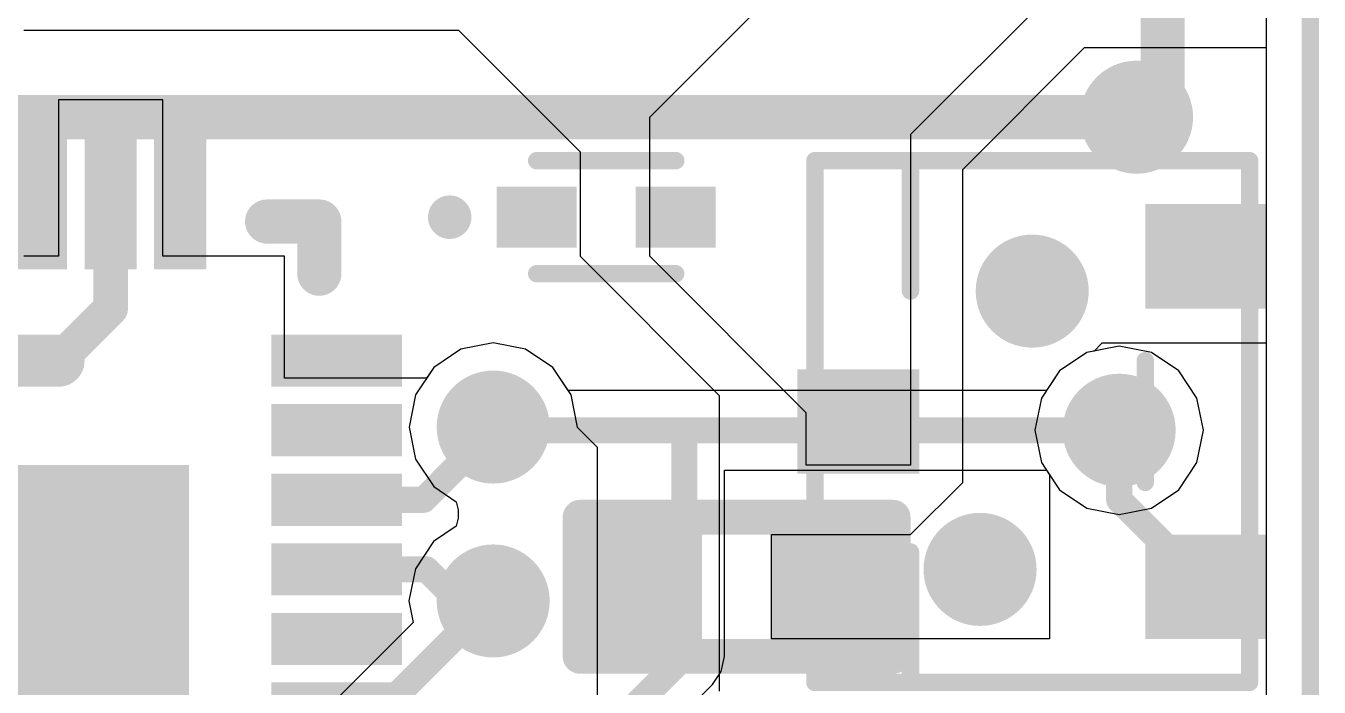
# Model space of a CAD drawing. Header units: millimetres. Extents: x 0 to 14, y 0 to 19.1.
# Drawn here: x 6.61 to 14.05, y 8.32 to 12.13 of the extents above; entities that cross this region are included whole.
import ezdxf

# ---------------------------------------------------------------- set-up
doc = ezdxf.new("R2010")
doc.units = ezdxf.units.MM
for name, color, linetype in [('BottomLayer', 5, 'Continuous'), ('Mechanical15', 56, 'Continuous'), ('Mechanical2', 216, 'Continuous'), ('Mechanical4', 56, 'Continuous'), ('TopLayer', 1, 'Continuous'), ('TopOverlay', 2, 'Continuous'), ('TopPaste', 8, 'Continuous'), ('TopSolder', 216, 'Continuous'), ('ViaHoleLayer', 16, 'Continuous')]:
    doc.layers.add(name, color=color, linetype=linetype)

# ---------------------------------------------------------------- blocks, each defined once
blk = doc.blocks.new('28_QFN_0_4___5')
at = {"layer": 'TopLayer'}
for points in [[(0.8, 0.575), (0.8, 1.225), (1, 1.225), (1, 0.575)], [(1.2, 0.575), (1.2, 1.225), (1.4, 1.225), (1.4, 0.575)], [(1.6, 0.575), (1.6, 1.225), (1.8, 1.225), (1.8, 0.575)], [(2, 0.575), (2, 1.225), (2.2, 1.225), (2.2, 0.575)], [(2.4, 0.575), (2.4, 1.225), (2.6, 1.225), (2.6, 0.575)], [(2.8, 0.575), (2.8, 1.225), (3, 1.225), (3, 0.575)], [(3.2, 0.575), (3.2, 1.225), (3.4, 1.225), (3.4, 0.575)], [(0.325, -0.1), (-0.325, -0.1), (-0.325, 0.1), (0.325, 0.1)], [(3.875, 0.1), (4.525, 0.1), (4.525, -0.1), (3.875, -0.1)], [(0.325, -0.5), (-0.325, -0.5), (-0.325, -0.3), (0.325, -0.3)], [(3.875, -0.3), (4.525, -0.3), (4.525, -0.5), (3.875, -0.5)], [(3.3, -2.15), (1.3, -2.15), (1.3, -0.65), (3.3, -0.65)], [(0.325, -0.9), (-0.325, -0.9), (-0.325, -0.7), (0.325, -0.7)], [(3.875, -0.7), (4.525, -0.7), (4.525, -0.9), (3.875, -0.9)], [(0.325, -1.3), (-0.325, -1.3), (-0.325, -1.1), (0.325, -1.1)], [(3.875, -1.1), (4.525, -1.1), (4.525, -1.3), (3.875, -1.3)], [(0.325, -1.7), (-0.325, -1.7), (-0.325, -1.5), (0.325, -1.5)], [(3.875, -1.5), (4.525, -1.5), (4.525, -1.7), (3.875, -1.7)], [(0.325, -2.1), (-0.325, -2.1), (-0.325, -1.9), (0.325, -1.9)], [(3.875, -1.9), (4.525, -1.9), (4.525, -2.1), (3.875, -2.1)], [(0.325, -2.5), (-0.325, -2.5), (-0.325, -2.3), (0.325, -2.3)], [(4.025, -2.3), (4.525, -2.3), (4.525, -2.5), (4.025, -2.5)], [(1, -2.975), (1, -3.625), (0.8, -3.625), (0.8, -2.975)], [(1.4, -2.975), (1.4, -3.625), (1.2, -3.625), (1.2, -2.975)], [(1.8, -2.975), (1.8, -3.625), (1.6, -3.625), (1.6, -2.975)], [(2.2, -2.975), (2.2, -3.625), (2, -3.625), (2, -2.975)], [(2.6, -2.975), (2.6, -3.625), (2.4, -3.625), (2.4, -2.975)], [(3, -2.975), (3, -3.625), (2.8, -3.625), (2.8, -2.975)], [(3.4, -3.125), (3.4, -3.625), (3.2, -3.625), (3.2, -3.125)]]:
    blk.add_hatch(color=1, dxfattribs=at).paths.add_polyline_path(points)
at = {"layer": 'TopPaste'}
for points in [[(0.8, 0.575), (0.8, 1.225), (1, 1.225), (1, 0.575)], [(1.2, 0.575), (1.2, 1.225), (1.4, 1.225), (1.4, 0.575)], [(1.6, 0.575), (1.6, 1.225), (1.8, 1.225), (1.8, 0.575)], [(2, 0.575), (2, 1.225), (2.2, 1.225), (2.2, 0.575)], [(2.4, 0.575), (2.4, 1.225), (2.6, 1.225), (2.6, 0.575)], [(2.8, 0.575), (2.8, 1.225), (3, 1.225), (3, 0.575)], [(3.2, 0.575), (3.2, 1.225), (3.4, 1.225), (3.4, 0.575)], [(0.325, -0.1), (-0.325, -0.1), (-0.325, 0.1), (0.325, 0.1)], [(3.875, 0.1), (4.525, 0.1), (4.525, -0.1), (3.875, -0.1)], [(0.325, -0.5), (-0.325, -0.5), (-0.325, -0.3), (0.325, -0.3)], [(3.875, -0.3), (4.525, -0.3), (4.525, -0.5), (3.875, -0.5)], [(3.3, -2.15), (1.3, -2.15), (1.3, -0.65), (3.3, -0.65)], [(0.325, -0.9), (-0.325, -0.9), (-0.325, -0.7), (0.325, -0.7)], [(3.875, -0.7), (4.525, -0.7), (4.525, -0.9), (3.875, -0.9)], [(0.325, -1.3), (-0.325, -1.3), (-0.325, -1.1), (0.325, -1.1)], [(3.875, -1.1), (4.525, -1.1), (4.525, -1.3), (3.875, -1.3)], [(0.325, -1.7), (-0.325, -1.7), (-0.325, -1.5), (0.325, -1.5)], [(3.875, -1.5), (4.525, -1.5), (4.525, -1.7), (3.875, -1.7)], [(0.325, -2.1), (-0.325, -2.1), (-0.325, -1.9), (0.325, -1.9)], [(3.875, -1.9), (4.525, -1.9), (4.525, -2.1), (3.875, -2.1)], [(0.325, -2.5), (-0.325, -2.5), (-0.325, -2.3), (0.325, -2.3)], [(4.025, -2.3), (4.525, -2.3), (4.525, -2.5), (4.025, -2.5)], [(1, -2.975), (1, -3.625), (0.8, -3.625), (0.8, -2.975)], [(1.4, -2.975), (1.4, -3.625), (1.2, -3.625), (1.2, -2.975)], [(1.8, -2.975), (1.8, -3.625), (1.6, -3.625), (1.6, -2.975)], [(2.2, -2.975), (2.2, -3.625), (2, -3.625), (2, -2.975)], [(2.6, -2.975), (2.6, -3.625), (2.4, -3.625), (2.4, -2.975)], [(3, -2.975), (3, -3.625), (2.8, -3.625), (2.8, -2.975)], [(3.4, -3.125), (3.4, -3.625), (3.2, -3.625), (3.2, -3.125)]]:
    blk.add_hatch(color=8, dxfattribs=at).paths.add_polyline_path(points)
at = {"layer": 'TopSolder'}
for points in [[(0.75, 0.525), (0.75, 1.275), (1.05, 1.275), (1.05, 0.525)], [(1.15, 0.525), (1.15, 1.275), (1.45, 1.275), (1.45, 0.525)], [(1.55, 0.525), (1.55, 1.275), (1.85, 1.275), (1.85, 0.525)], [(1.95, 0.525), (1.95, 1.275), (2.25, 1.275), (2.25, 0.525)], [(2.35, 0.525), (2.35, 1.275), (2.65, 1.275), (2.65, 0.525)], [(2.75, 0.525), (2.75, 1.275), (3.05, 1.275), (3.05, 0.525)], [(3.15, 0.525), (3.15, 1.275), (3.45, 1.275), (3.45, 0.525)], [(0.375, -0.15), (-0.375, -0.15), (-0.375, 0.15), (0.375, 0.15)], [(3.825, 0.15), (4.575, 0.15), (4.575, -0.15), (3.825, -0.15)], [(0.375, -0.55), (-0.375, -0.55), (-0.375, -0.25), (0.375, -0.25)], [(3.825, -0.25), (4.575, -0.25), (4.575, -0.55), (3.825, -0.55)], [(0.375, -0.95), (-0.375, -0.95), (-0.375, -0.65), (0.375, -0.65)], [(3.35, -2.2), (1.25, -2.2), (1.25, -0.6), (3.35, -0.6)], [(3.825, -0.65), (4.575, -0.65), (4.575, -0.95), (3.825, -0.95)], [(0.375, -1.35), (-0.375, -1.35), (-0.375, -1.05), (0.375, -1.05)], [(3.825, -1.05), (4.575, -1.05), (4.575, -1.35), (3.825, -1.35)], [(0.375, -1.75), (-0.375, -1.75), (-0.375, -1.45), (0.375, -1.45)], [(3.825, -1.45), (4.575, -1.45), (4.575, -1.75), (3.825, -1.75)], [(0.375, -2.15), (-0.375, -2.15), (-0.375, -1.85), (0.375, -1.85)], [(3.825, -1.85), (4.575, -1.85), (4.575, -2.15), (3.825, -2.15)], [(0.375, -2.55), (-0.375, -2.55), (-0.375, -2.25), (0.375, -2.25)], [(3.975, -2.25), (4.575, -2.25), (4.575, -2.55), (3.975, -2.55)], [(1.05, -2.925), (1.05, -3.675), (0.75, -3.675), (0.75, -2.925)], [(1.45, -2.925), (1.45, -3.675), (1.15, -3.675), (1.15, -2.925)], [(1.85, -2.925), (1.85, -3.675), (1.55, -3.675), (1.55, -2.925)], [(2.25, -2.925), (2.25, -3.675), (1.95, -3.675), (1.95, -2.925)], [(2.65, -2.925), (2.65, -3.675), (2.35, -3.675), (2.35, -2.925)], [(3.05, -2.925), (3.05, -3.675), (2.75, -3.675), (2.75, -2.925)], [(3.45, -3.075), (3.45, -3.675), (3.15, -3.675), (3.15, -3.075)]]:
    blk.add_hatch(color=216, dxfattribs=at).paths.add_polyline_path(points)
at = {"layer": 'TopOverlay', "const_width": 0.254}
for points in [[(0.1, 0.5), (0.1, 0.8)], [(0.1, 0.8), (0.4, 0.8)], [(3.8, 0.8), (4.1, 0.8)], [(4.1, 0.5), (4.1, 0.8)], [(0.1, -3.2), (0.1, -2.9)], [(4.1, -3.2), (4.1, -2.9)], [(0.1, -3.2), (0.4, -3.2)], [(3.8, -3.2), (4.1, -3.2)]]:
    blk.add_lwpolyline(points, dxfattribs=at)
at = {"layer": 'TopOverlay'}
for points, const_width in [([(0.0365, 0.8, 1), (0.1635, 0.8, 1)], 0.127), ([(0.0365, 0.8, 1), (0.1635, 0.8, 1)], 0.127), ([(0.3365, 0.8, 1), (0.4635, 0.8, 1)], 0.127), ([(3.7365, 0.8, 1), (3.8635, 0.8, 1)], 0.127), ([(4.0365, 0.8, 1), (4.1635, 0.8, 1)], 0.127), ([(4.0365, 0.8, 1), (4.1635, 0.8, 1)], 0.127), ([(0.0365, 0.5, 1), (0.1635, 0.5, 1)], 0.127), ([(4.0365, 0.5, 1), (4.1635, 0.5, 1)], 0.127), ([(-0.7, 0, 1), (-0.9, 0, 1)], 0.254), ([(-0.9635, 0, 1), (-0.8365, 0, 1)], 0.127), ([(-0.7635, 0, 1), (-0.6365, 0, 1)], 0.127), ([(0.0365, -2.9, 1), (0.1635, -2.9, 1)], 0.127), ([(4.0365, -2.9, 1), (4.1635, -2.9, 1)], 0.127), ([(0.0365, -3.2, 1), (0.1635, -3.2, 1)], 0.127), ([(0.0365, -3.2, 1), (0.1635, -3.2, 1)], 0.127), ([(0.3365, -3.2, 1), (0.4635, -3.2, 1)], 0.127), ([(3.7365, -3.2, 1), (3.8635, -3.2, 1)], 0.127), ([(4.0365, -3.2, 1), (4.1635, -3.2, 1)], 0.127), ([(4.0365, -3.2, 1), (4.1635, -3.2, 1)], 0.127)]:
    blk.add_lwpolyline(points, format="xyb", close=True, dxfattribs=dict(at, const_width=const_width))
blk = doc.blocks.new('SOT_23_8')
at = {"layer": 'TopLayer'}
for points in [[(1.2, 1.7), (0.7, 1.7), (0.7, 2.3), (1.2, 2.3)], [(0.25, -0.3), (-0.25, -0.3), (-0.25, 0.3), (0.25, 0.3)], [(2.15, -0.3), (1.65, -0.3), (1.65, 0.3), (2.15, 0.3)]]:
    blk.add_hatch(color=1, dxfattribs=at).paths.add_polyline_path(points)
at = {"layer": 'TopPaste'}
for points in [[(1.2, 1.7), (0.7, 1.7), (0.7, 2.3), (1.2, 2.3)], [(0.25, -0.3), (-0.25, -0.3), (-0.25, 0.3), (0.25, 0.3)], [(2.15, -0.3), (1.65, -0.3), (1.65, 0.3), (2.15, 0.3)]]:
    blk.add_hatch(color=8, dxfattribs=at).paths.add_polyline_path(points)
at = {"layer": 'TopSolder'}
for points in [[(1.25, 1.65), (0.65, 1.65), (0.65, 2.35), (1.25, 2.35)], [(0.3, -0.35), (-0.3, -0.35), (-0.3, 0.35), (0.3, 0.35)], [(2.2, -0.35), (1.6, -0.35), (1.6, 0.35), (2.2, 0.35)]]:
    blk.add_hatch(color=216, dxfattribs=at).paths.add_polyline_path(points)
at = {"layer": 'Mechanical15', "const_width": 0.1}
for points in [[(-0.55, 2.25), (2.45, 2.25)], [(-0.55, 2.25), (-0.55, -0.25)], [(2.45, 2.25), (2.45, -0.25)], [(-0.55, -0.25), (2.45, -0.25)]]:
    blk.add_lwpolyline(points, dxfattribs=at)
at = {"layer": 'Mechanical15', "const_width": 0.05}
for points in [[(-0.575, 2.25, 1), (-0.525, 2.25, 1)], [(-0.575, 2.25, 1), (-0.525, 2.25, 1)], [(2.425, 2.25, 1), (2.475, 2.25, 1)], [(2.425, 2.25, 1), (2.475, 2.25, 1)], [(-0.575, -0.25, 1), (-0.525, -0.25, 1)], [(-0.575, -0.25, 1), (-0.525, -0.25, 1)], [(2.425, -0.25, 1), (2.475, -0.25, 1)], [(2.425, -0.25, 1), (2.475, -0.25, 1)]]:
    blk.add_lwpolyline(points, format="xyb", close=True, dxfattribs=at)
at = {"layer": 'Mechanical2', "const_width": 0.1}
for points in [[(-0.55, 2.25), (2.45, 2.25)], [(-0.55, 2.25), (-0.55, -0.25)], [(2.45, 2.25), (2.45, -0.25)], [(-0.55, -0.25), (2.45, -0.25)]]:
    blk.add_lwpolyline(points, dxfattribs=at)
at = {"layer": 'Mechanical2', "const_width": 0.05}
for points in [[(-0.575, 2.25, 1), (-0.525, 2.25, 1)], [(-0.575, 2.25, 1), (-0.525, 2.25, 1)], [(2.425, 2.25, 1), (2.475, 2.25, 1)], [(2.425, 2.25, 1), (2.475, 2.25, 1)], [(-0.575, -0.25, 1), (-0.525, -0.25, 1)], [(-0.575, -0.25, 1), (-0.525, -0.25, 1)], [(2.425, -0.25, 1), (2.475, -0.25, 1)], [(2.425, -0.25, 1), (2.475, -0.25, 1)]]:
    blk.add_lwpolyline(points, format="xyb", close=True, dxfattribs=at)
at = {"layer": 'TopOverlay', "const_width": 0.1}
for points in [[(-0.55, 1.7), (0.2, 1.7)], [(-0.55, 1.7), (-0.55, 0.6)], [(1.7, 1.7), (2.45, 1.7)], [(2.45, 1.7), (2.45, 0.6)], [(0.6, 0.35), (0.825, 0.35)], [(0.825, 0.35), (1.3, 0.35)]]:
    blk.add_lwpolyline(points, dxfattribs=at)
at = {"layer": 'TopOverlay', "const_width": 0.05}
for points in [[(-0.575, 1.7, 1), (-0.525, 1.7, 1)], [(-0.575, 1.7, 1), (-0.525, 1.7, 1)], [(0.175, 1.7, 1), (0.225, 1.7, 1)], [(1.675, 1.7, 1), (1.725, 1.7, 1)], [(2.425, 1.7, 1), (2.475, 1.7, 1)], [(2.425, 1.7, 1), (2.475, 1.7, 1)], [(-0.575, 0.6, 1), (-0.525, 0.6, 1)], [(2.425, 0.6, 1), (2.475, 0.6, 1)], [(0.575, 0.35, 1), (0.625, 0.35, 1)], [(0.8, 0.35, 1), (0.85, 0.35, 1)], [(0.8, 0.35, 1), (0.85, 0.35, 1)], [(1.275, 0.35, 1), (1.325, 0.35, 1)]]:
    blk.add_lwpolyline(points, format="xyb", close=True, dxfattribs=at)
blk = doc.blocks.new('SRR7045_102M_10')
at = {"layer": 'Mechanical15', "const_width": 0.254}
for points in [[(6.5, -3.5), (6.5, 3.5)], [(-0.5, -3.5), (6.5, -3.5)]]:
    blk.add_lwpolyline(points, dxfattribs=at)
at = {"layer": 'Mechanical15', "const_width": 0.127}
blk.add_lwpolyline([(6.4365, -3.5, 1), (6.5635, -3.5, 1)], format="xyb", close=True, dxfattribs=at)
blk.add_lwpolyline([(6.4365, -3.5, 1), (6.5635, -3.5, 1)], format="xyb", close=True, dxfattribs=at)
at = {"layer": 'Mechanical2', "const_width": 0.254}
for points in [[(6.5, -3.5), (6.5, 3.5)], [(-0.5, -3.5), (6.5, -3.5)]]:
    blk.add_lwpolyline(points, dxfattribs=at)
at = {"layer": 'Mechanical2', "const_width": 0.127}
blk.add_lwpolyline([(6.4365, -3.5, 1), (6.5635, -3.5, 1)], format="xyb", close=True, dxfattribs=at)
blk.add_lwpolyline([(6.4365, -3.5, 1), (6.5635, -3.5, 1)], format="xyb", close=True, dxfattribs=at)
at = {"layer": 'TopOverlay', "const_width": 0.254}
for points in [[(6.5, -3.5), (6.5, -2)], [(-0.5, -3.5), (6.5, -3.5)]]:
    blk.add_lwpolyline(points, dxfattribs=at)
at = {"layer": 'TopOverlay', "const_width": 0.127}
blk.add_lwpolyline([(6.4365, -3.5, 1), (6.5635, -3.5, 1)], format="xyb", close=True, dxfattribs=at)
blk.add_lwpolyline([(6.4365, -3.5, 1), (6.5635, -3.5, 1)], format="xyb", close=True, dxfattribs=at)
blk = doc.blocks.new('SOD_923_11')
at = {"layer": 'TopLayer'}
for points in [[(-0.18, 0.125), (0.18, 0.125), (0.18, -0.125), (-0.18, -0.125)], [(0.62, 0.125), (0.98, 0.125), (0.98, -0.125), (0.62, -0.125)]]:
    blk.add_hatch(color=1, dxfattribs=at).paths.add_polyline_path(points)
at = {"layer": 'TopPaste'}
for points in [[(-0.18, 0.125), (0.18, 0.125), (0.18, -0.125), (-0.18, -0.125)], [(0.62, 0.125), (0.98, 0.125), (0.98, -0.125), (0.62, -0.125)]]:
    blk.add_hatch(color=8, dxfattribs=at).paths.add_polyline_path(points)
at = {"layer": 'TopSolder'}
for points in [[(-0.23, 0.175), (0.23, 0.175), (0.23, -0.175), (-0.23, -0.175)], [(0.57, 0.175), (1.03, 0.175), (1.03, -0.175), (0.57, -0.175)]]:
    blk.add_hatch(color=216, dxfattribs=at).paths.add_polyline_path(points)
at = {"layer": 'TopOverlay', "const_width": 0.1}
for points in [[(0, 0.325), (0.8, 0.325)], [(0, -0.325), (0.8, -0.325)]]:
    blk.add_lwpolyline(points, dxfattribs=at)
at = {"layer": 'TopOverlay'}
for points, const_width in [([(-0.025, 0.325, 1), (0.025, 0.325, 1)], 0.05), ([(0.775, 0.325, 1), (0.825, 0.325, 1)], 0.05), ([(-0.475, 0, 1), (-0.525, 0, 1)], 0.2), ([(-0.575, 0, 1), (-0.475, 0, 1)], 0.1), ([(-0.525, 0, 1), (-0.425, 0, 1)], 0.1), ([(-0.025, -0.325, 1), (0.025, -0.325, 1)], 0.05), ([(0.775, -0.325, 1), (0.825, -0.325, 1)], 0.05)]:
    blk.add_lwpolyline(points, format="xyb", close=True, dxfattribs=dict(at, const_width=const_width))
blk = doc.blocks.new('0402_16')
at = {"layer": 'TopLayer'}
for points in [[(-0.75, 0.3), (-0.25, 0.3), (-0.25, -0.3), (-0.75, -0.3)], [(0.25, 0.3), (0.75, 0.3), (0.75, -0.3), (0.25, -0.3)]]:
    blk.add_hatch(color=1, dxfattribs=at).paths.add_polyline_path(points)
at = {"layer": 'TopPaste'}
for points in [[(-0.75, 0.3), (-0.25, 0.3), (-0.25, -0.3), (-0.75, -0.3)], [(0.25, 0.3), (0.75, 0.3), (0.75, -0.3), (0.25, -0.3)]]:
    blk.add_hatch(color=8, dxfattribs=at).paths.add_polyline_path(points)
at = {"layer": 'TopSolder'}
for points in [[(-0.8, 0.35), (-0.2, 0.35), (-0.2, -0.35), (-0.8, -0.35)], [(0.2, 0.35), (0.8, 0.35), (0.8, -0.35), (0.2, -0.35)]]:
    blk.add_hatch(color=216, dxfattribs=at).paths.add_polyline_path(points)
at = {"layer": 'Mechanical15', "const_width": 0.2}
for points in [[(-0.9, 0.4), (-0.9, -0.4)], [(0.9, 0.4), (-0.9, 0.4)], [(0.9, 0.4), (0.9, -0.4)], [(0.9, -0.4), (-0.9, -0.4)]]:
    blk.add_lwpolyline(points, dxfattribs=at)
at = {"layer": 'Mechanical15', "const_width": 0.1}
for points in [[(-0.95, 0.4, 1), (-0.85, 0.4, 1)], [(-0.95, 0.4, 1), (-0.85, 0.4, 1)], [(0.85, 0.4, 1), (0.95, 0.4, 1)], [(0.85, 0.4, 1), (0.95, 0.4, 1)], [(-0.95, -0.4, 1), (-0.85, -0.4, 1)], [(-0.95, -0.4, 1), (-0.85, -0.4, 1)], [(0.85, -0.4, 1), (0.95, -0.4, 1)], [(0.85, -0.4, 1), (0.95, -0.4, 1)]]:
    blk.add_lwpolyline(points, format="xyb", close=True, dxfattribs=at)
at = {"layer": 'Mechanical2', "const_width": 0.2}
for points in [[(0.9, 0.4), (-0.9, 0.4)], [(-0.9, 0.4), (-0.9, -0.4)], [(0.9, 0.4), (0.9, -0.4)], [(0.9, -0.4), (-0.9, -0.4)]]:
    blk.add_lwpolyline(points, dxfattribs=at)
at = {"layer": 'Mechanical2', "const_width": 0.1}
for points in [[(-0.95, 0.4, 1), (-0.85, 0.4, 1)], [(-0.95, 0.4, 1), (-0.85, 0.4, 1)], [(0.85, 0.4, 1), (0.95, 0.4, 1)], [(0.85, 0.4, 1), (0.95, 0.4, 1)], [(-0.95, -0.4, 1), (-0.85, -0.4, 1)], [(-0.95, -0.4, 1), (-0.85, -0.4, 1)], [(0.85, -0.4, 1), (0.95, -0.4, 1)], [(0.85, -0.4, 1), (0.95, -0.4, 1)]]:
    blk.add_lwpolyline(points, format="xyb", close=True, dxfattribs=at)

msp = doc.modelspace()

# ---------------------------------------------------------------- hatches: boundary and pattern name
at = {"layer": 'BottomLayer'}
h = msp.add_hatch(color=5, dxfattribs=at)
edge = h.paths.add_edge_path()
edge.add_arc((13, 11.6), 0.325, 0, 360)
h = msp.add_hatch(color=5, dxfattribs=at)
edge = h.paths.add_edge_path()
edge.add_arc((12.4, 10.6), 0.325, 0, 360)
h = msp.add_hatch(color=5, dxfattribs=at)
edge = h.paths.add_edge_path()
edge.add_arc((9.3002, 9.8185), 0.325, 0, 360)
h = msp.add_hatch(color=5, dxfattribs=at)
edge = h.paths.add_edge_path()
edge.add_arc((12.9, 9.8), 0.325, 0, 360)
h = msp.add_hatch(color=5, dxfattribs=at)
edge = h.paths.add_edge_path()
edge.add_arc((7.1, 9.2), 0.325, 0, 360)
h = msp.add_hatch(color=5, dxfattribs=at)
edge = h.paths.add_edge_path()
edge.add_arc((12.1, 9), 0.325, 0, 360)
h = msp.add_hatch(color=5, dxfattribs=at)
edge = h.paths.add_edge_path()
edge.add_arc((9.3, 8.8185), 0.325, 0, 360)
at = {"layer": 'TopLayer'}
h = msp.add_hatch(color=1, dxfattribs=at)
edge = h.paths.add_edge_path()
edge.add_arc((13, 11.6), 0.325, 0, 360)
h = msp.add_hatch(color=1, dxfattribs=at)
edge = h.paths.add_edge_path()
edge.add_arc((12.4, 10.6), 0.325, 0, 360)
h = msp.add_hatch(color=1, dxfattribs=at)
edge = h.paths.add_edge_path()
edge.add_arc((9.3002, 9.8185), 0.325, 0, 360)
h = msp.add_hatch(color=1, dxfattribs=at)
edge = h.paths.add_edge_path()
edge.add_arc((12.9, 9.8), 0.325, 0, 360)
h = msp.add_hatch(color=1, dxfattribs=at)
edge = h.paths.add_edge_path()
edge.add_arc((7.1, 9.2), 0.325, 0, 360)
h = msp.add_hatch(color=1, dxfattribs=at)
edge = h.paths.add_edge_path()
edge.add_arc((12.1, 9), 0.325, 0, 360)
h = msp.add_hatch(color=1, dxfattribs=at)
edge = h.paths.add_edge_path()
edge.add_arc((9.3, 8.8185), 0.325, 0, 360)
at = {"layer": 'ViaHoleLayer'}
h = msp.add_hatch(color=16, dxfattribs=at)
edge = h.paths.add_edge_path()
edge.add_arc((13, 11.6), 0.15, 0, 360)
h = msp.add_hatch(color=16, dxfattribs=at)
edge = h.paths.add_edge_path()
edge.add_arc((12.4, 10.6), 0.15, 0, 360)
h = msp.add_hatch(color=16, dxfattribs=at)
edge = h.paths.add_edge_path()
edge.add_arc((9.3002, 9.8185), 0.15, 0, 360)
h = msp.add_hatch(color=16, dxfattribs=at)
edge = h.paths.add_edge_path()
edge.add_arc((12.9, 9.8), 0.15, 0, 360)
h = msp.add_hatch(color=16, dxfattribs=at)
edge = h.paths.add_edge_path()
edge.add_arc((7.1, 9.2), 0.15, 0, 360)
h = msp.add_hatch(color=16, dxfattribs=at)
edge = h.paths.add_edge_path()
edge.add_arc((12.1, 9), 0.15, 0, 360)
h = msp.add_hatch(color=16, dxfattribs=at)
edge = h.paths.add_edge_path()
edge.add_arc((9.3, 8.8185), 0.15, 0, 360)

# ---------------------------------------------------------------- linework, layer by layer
at = {"layer": 'BottomLayer'}
for p, q in [((13.7451, 18.7451), (13.7451, 7.1074)), ((9.1149, 10.2659), (8.9578, 10.1609)), ((9.3002, 10.3028), (9.1149, 10.2659)), ((9.4856, 10.2659), (9.3002, 10.3028)), ((9.6427, 10.1609), (9.4856, 10.2659)), ((12.9, 10.2843), (12.7147, 10.2474)), ((13.0853, 10.2474), (12.9, 10.2843)), ((12.7147, 10.2474), (12.5575, 10.1425)), ((13.2425, 10.1425), (13.0853, 10.2474)), ((8.9578, 10.1609), (8.8528, 10.0038)), ((9.7306, 10.0294), (9.6427, 10.1609)), ((12.5575, 10.1425), (12.482, 10.0294)), ((13.3474, 9.9853), (13.2425, 10.1425)), ((8.8528, 10.0038), (8.8159, 9.8185)), ((12.482, 10.0294), (9.7306, 10.0294)), ((13.3843, 9.8), (13.3474, 9.9853)), ((8.8159, 9.8185), (8.8528, 9.6331)), ((13.3474, 9.6147), (13.3843, 9.8)), ((8.8528, 9.6331), (8.9578, 9.476)), ((13.2425, 9.4575), (13.3474, 9.6147)), ((10.6294, 8.5), (10.6294, 9.5706)), ((10.6294, 9.5706), (12.482, 9.5706)), ((12.482, 9.5706), (12.5575, 9.4575)), ((8.9578, 9.476), (9.0878, 9.3891)), ((12.5575, 9.4575), (12.7147, 9.3526)), ((13.0853, 9.3526), (13.2425, 9.4575)), ((9.0878, 9.3891), (9.0981, 9.3422)), ((9.0981, 9.3422), (9.098, 9.2942)), ((12.7147, 9.3526), (12.9, 9.3157)), ((12.9, 9.3157), (13.0853, 9.3526)), ((9.0878, 9.248), (8.9575, 9.1609)), ((9.098, 9.2942), (9.0878, 9.248)), ((8.9575, 9.1609), (8.8526, 9.0038)), ((8.8526, 9.0038), (8.8157, 8.8185)), ((8.8157, 8.8185), (8.8402, 8.6954)), ((8.8402, 8.6954), (6.9742, 6.8294)), ((10.6119, 8.4122), (10.6294, 8.5)), ((10.5622, 8.3378), (10.6119, 8.4122)), ((8.2324, 6.0079), (10.5622, 8.3378))]:
    msp.add_line(p, q, dxfattribs=at)
at = {"layer": 'BottomLayer', "const_width": 0.15}
for points in [[(9.3002, 9.8184), (9.3002, 9.8185)], [(9.3002, 9.8184), (9.3186, 9.8)], [(9.3186, 9.8), (10.4, 9.8)], [(10.4, 9.8), (12.9, 9.8)], [(10.4, 8.5), (10.4, 9.8)], [(7.0692, 6.6), (9.2877, 8.8185)], [(9.2877, 8.8185), (9.3, 8.8185)], [(7.8, 5.9), (10.4, 8.5)]]:
    msp.add_lwpolyline(points, dxfattribs=at)
at = {"layer": 'BottomLayer', "const_width": 0.075}
for points in [[(9.2627, 9.8185, 1), (9.3377, 9.8185, 1)], [(9.2627, 9.8184, 1), (9.3377, 9.8184, 1)], [(9.2627, 9.8184, 1), (9.3377, 9.8184, 1)], [(9.2811, 9.8, 1), (9.3561, 9.8, 1)], [(9.2811, 9.8, 1), (9.3561, 9.8, 1)], [(10.3625, 9.8, 1), (10.4375, 9.8, 1)], [(10.3625, 9.8, 1), (10.4375, 9.8, 1)], [(10.3625, 9.8, 1), (10.4375, 9.8, 1)], [(12.8625, 9.8, 1), (12.9375, 9.8, 1)], [(9.2502, 8.8185, 1), (9.3252, 8.8185, 1)], [(9.2502, 8.8185, 1), (9.3252, 8.8185, 1)], [(9.2625, 8.8185, 1), (9.3375, 8.8185, 1)], [(10.3625, 8.5, 1), (10.4375, 8.5, 1)], [(10.3625, 8.5, 1), (10.4375, 8.5, 1)]]:
    msp.add_lwpolyline(points, format="xyb", close=True, dxfattribs=at)
at = {"layer": 'Mechanical4', "const_width": 0.1}
msp.add_lwpolyline([(14, 4.5), (14, 19)], dxfattribs=at)
at = {"layer": 'TopLayer'}
for p, q in [((10.2, 11.6), (11.9, 13.3)), ((13.4, 13.2), (11.7, 11.5)), ((6.6, 12.1), (9.1, 12.1)), ((9.1, 12.1), (9.8, 11.4)), ((12, 11.3), (12.7, 12)), ((12.7, 12), (13.7451, 12)), ((13.7451, 12), (13.7451, 10.3)), ((7.4, 11.7), (6.8, 11.7)), ((6.8, 11.7), (6.8, 10.8)), ((7.4, 10.8), (7.4, 11.7)), ((10.2, 10.8), (10.2, 11.6)), ((11.7, 11.5), (11.7, 9.6)), ((9.8, 11.4), (9.8, 10.8)), ((12, 9.5), (12, 11.3)), ((6.8, 10.8), (6.6, 10.8)), ((8.1, 10.8), (7.4, 10.8)), ((8.1, 10.1), (8.1, 10.8)), ((9.8, 10.8), (10.6, 10)), ((11.1, 9.9), (10.2, 10.8)), ((9.1149, 10.2659), (8.9578, 10.1609)), ((9.3002, 10.3028), (9.1149, 10.2659)), ((9.4856, 10.2659), (9.3002, 10.3028)), ((9.6427, 10.1609), (9.4856, 10.2659)), ((12.8, 10.3), (12.7556, 10.2556)), ((13.7451, 10.3), (12.8, 10.3)), ((12.7147, 10.2474), (12.5575, 10.1425)), ((12.7556, 10.2556), (12.7147, 10.2474)), ((8.9578, 10.1609), (8.9171, 10.1)), ((9.7477, 10.0038), (9.6427, 10.1609)), ((12.5575, 10.1425), (12.4526, 9.9853)), ((8.9171, 10.1), (8.1, 10.1)), ((9.7845, 9.8185), (9.7477, 10.0038)), ((10.6, 10), (10.6, 8.3)), ((12.4526, 9.9853), (12.4157, 9.8)), ((11.1, 9.6), (11.1, 9.9)), ((9.784, 9.816), (9.7845, 9.8185)), ((9.9, 9.7), (9.784, 9.816)), ((12.4157, 9.8), (12.4526, 9.6147)), ((9.9, 7.9), (9.9, 9.7)), ((11.7, 9.6), (11.1, 9.6)), ((12.4526, 9.6147), (12.5, 9.5437)), ((12.5, 9.5437), (12.5, 8.6)), ((11.7, 9.2), (12, 9.5)), ((10.9, 8.6), (10.9, 9.2)), ((10.9, 9.2), (11.7, 9.2)), ((12.5, 8.6), (10.9, 8.6))]:
    msp.add_line(p, q, dxfattribs=at)
for points, const_width in [([(7.1, 10.5), (7.1, 11.1)], 0.2), ([(6.8, 10.2), (7.1, 10.5)], 0.2), ([(6.3, 10.2), (6.8, 10.2)], 0.3), ([(6.8, 10.2), (6.8, 10.2)], 0.2), ([(9.3002, 9.8002), (9.3002, 9.8185)], 0.15), ([(8.9, 9.4), (9.3002, 9.8002)], 0.15), ([(12.9, 9.4), (12.9, 9.8)], 0.15), ([(8.4, 9.4), (8.9, 9.4)], 0.15), ([(12.9, 9.4), (13.4, 8.9)], 0.15), ([(8.4, 9), (8.9167, 9)], 0.15), ([(8.9167, 9), (9.0982, 8.8185)], 0.15), ([(9.0982, 8.8185), (9.3, 8.8185)], 0.15), ([(9.2877, 8.8123), (9.2938, 8.8185)], 0.15), ([(9.2877, 8.8123), (9.3, 8.8)], 0.15), ([(9.2938, 8.8185), (9.3, 8.8185)], 0.15)]:
    msp.add_lwpolyline(points, dxfattribs=dict(at, const_width=const_width))
for points, const_width in [([(7.05, 11.1, 1), (7.15, 11.1, 1)], 0.1), ([(7.05, 10.5, 1), (7.15, 10.5, 1)], 0.1), ([(7.05, 10.5, 1), (7.15, 10.5, 1)], 0.1), ([(6.725, 10.2, 1), (6.875, 10.2, 1)], 0.15), ([(6.75, 10.2, 1), (6.85, 10.2, 1)], 0.1), ([(6.75, 10.2, 1), (6.85, 10.2, 1)], 0.1), ([(6.75, 10.2, 1), (6.85, 10.2, 1)], 0.1), ([(9.2627, 9.8185, 1), (9.3377, 9.8185, 1)], 0.075), ([(9.2627, 9.8002, 1), (9.3377, 9.8002, 1)], 0.075), ([(9.2627, 9.8002, 1), (9.3377, 9.8002, 1)], 0.075), ([(12.8625, 9.8, 1), (12.9375, 9.8, 1)], 0.075), ([(8.3625, 9.4, 1), (8.4375, 9.4, 1)], 0.075), ([(8.8625, 9.4, 1), (8.9375, 9.4, 1)], 0.075), ([(8.8625, 9.4, 1), (8.9375, 9.4, 1)], 0.075), ([(12.8625, 9.4, 1), (12.9375, 9.4, 1)], 0.075), ([(12.8625, 9.4, 1), (12.9375, 9.4, 1)], 0.075), ([(8.3625, 9, 1), (8.4375, 9, 1)], 0.075), ([(8.8792, 9, 1), (8.9542, 9, 1)], 0.075), ([(8.8792, 9, 1), (8.9542, 9, 1)], 0.075), ([(13.3625, 8.9, 1), (13.4375, 8.9, 1)], 0.075), ([(9.0607, 8.8185, 1), (9.1358, 8.8185, 1)], 0.075), ([(9.0607, 8.8185, 1), (9.1358, 8.8185, 1)], 0.075), ([(9.2502, 8.8123, 1), (9.3252, 8.8123, 1)], 0.075), ([(9.2502, 8.8123, 1), (9.3252, 8.8123, 1)], 0.075), ([(9.2563, 8.8185, 1), (9.3313, 8.8185, 1)], 0.075), ([(9.2563, 8.8185, 1), (9.3313, 8.8185, 1)], 0.075), ([(9.2625, 8.8185, 1), (9.3375, 8.8185, 1)], 0.075), ([(9.2625, 8.8185, 1), (9.3375, 8.8185, 1)], 0.075), ([(9.2625, 8.8, 1), (9.3375, 8.8, 1)], 0.075)]:
    msp.add_lwpolyline(points, format="xyb", close=True, dxfattribs=dict(at, const_width=const_width))

# ---------------------------------------------------------------- block references
for name, p in [('SRR7045_102M_10', (6.65, 15.1)), ('28_QFN_0_4___5', (4.2, 10.2))]:
    msp.add_blockref(name, p)
for name, p, rotation in [('SOD_923_11', (9.55, 11.025), 360), ('SOT_23_8', (13.4, 8.9), 90), ('0402_16', (10.7, 8.9), 180)]:
    msp.add_blockref(name, p, dxfattribs=dict(rotation=rotation))

doc.saveas('drawing.dxf')
